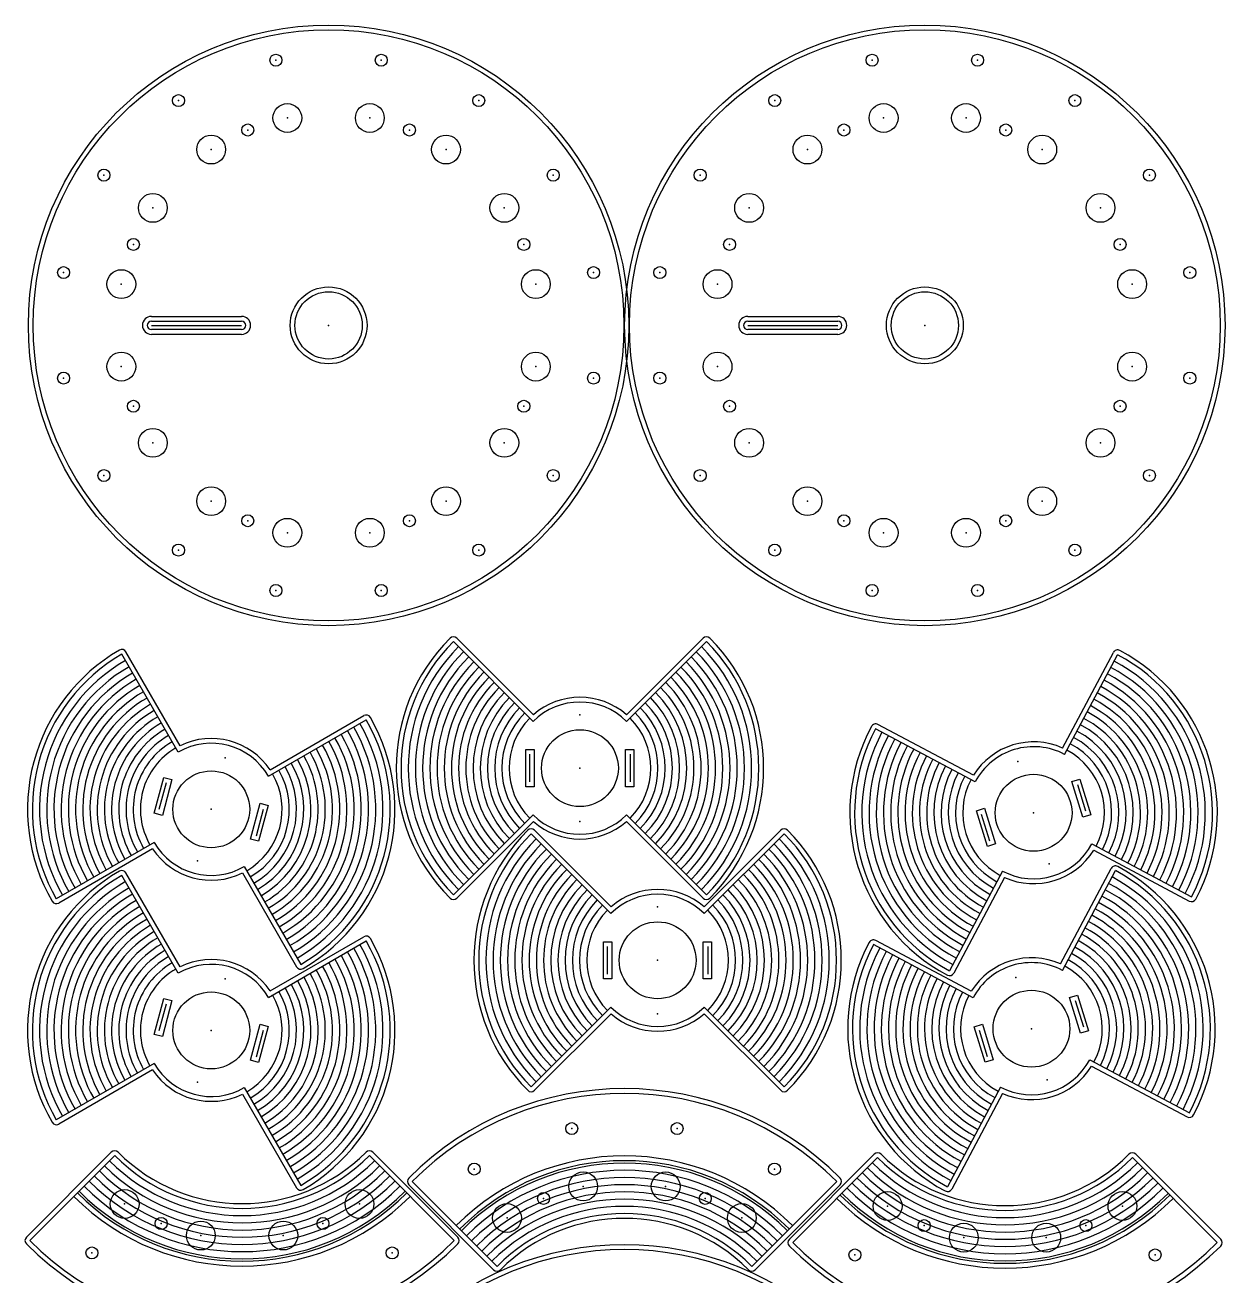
# Model space of a CAD drawing. Header units: millimetres. Extents: x 0 to 499, y -1 to 999.
# Drawn here: x 0 to 499, y 479 to 999 of the extents above; entities that cross this region are included whole.
import ezdxf

# ---------------------------------------------------------------- set-up
doc = ezdxf.new("R2010")
doc.units = ezdxf.units.MM
doc.layers.add('default', color=7, linetype='CONTINUOUS')

msp = doc.modelspace()

# ---------------------------------------------------------------- linework, layer by layer
at = {"layer": 'default', "color": 0, "linetype": 'CONTINUOUS'}
for p, q in [((52.447151, 877.80602), (89.947151, 877.80602)), ((300.723826, 877.80602), (338.223826, 877.80602)), ((89.947151, 870.30602), (52.447151, 870.30602)), ((338.223826, 870.30602), (300.723826, 870.30602)), ((211.410185, 709.229488), (178.176166, 742.463507)), ((250.301057, 709.229488), (283.535076, 742.463507)), ((63.586471, 696.45874), (40.086471, 737.161935)), ((432.67446, 695.493242), (454.739624, 736.991779)), ((101.152169, 686.393042), (141.855363, 709.893042)), ((395.482934, 684.122651), (353.984397, 706.187815)), ((208.355621, 682.034052), (208.355621, 697.534052)), ((208.355621, 697.534052), (211.855621, 697.534052)), ((211.855621, 697.534052), (211.855621, 682.034052)), ((249.855621, 682.034052), (249.855621, 697.534052)), ((249.855621, 697.534052), (253.355621, 697.534052)), ((253.355621, 697.534052), (253.355621, 682.034052)), ((53.597292, 670.980546), (57.608988, 685.952396)), ((60.989728, 685.046529), (56.978033, 670.074679)), ((57.608988, 685.952396), (60.989728, 685.046529)), ((211.855621, 682.034052), (208.355621, 682.034052)), ((253.355621, 682.034052), (249.855621, 682.034052)), ((435.667902, 684.178608), (439.014969, 685.201909)), ((440.199663, 669.355884), (435.667902, 684.178608)), ((439.014969, 685.201909), (443.54673, 670.379185)), ((93.683214, 660.239555), (97.694909, 675.211406)), ((101.07565, 674.305539), (97.063955, 659.333689)), ((97.694909, 675.211406), (101.07565, 674.305539)), ((395.981255, 672.045182), (399.328321, 673.068483)), ((400.513016, 657.222458), (395.981255, 672.045182)), ((399.328321, 673.068483), (403.860083, 658.245759)), ((56.978033, 670.074679), (53.597292, 670.980546)), ((211.410185, 670.338616), (178.176166, 637.104597)), ((250.301057, 670.338616), (283.535076, 637.104597)), ((443.54673, 670.379185), (440.199663, 669.355884)), ((243.759183, 629.255576), (210.525164, 662.489595)), ((282.650055, 629.255576), (315.884074, 662.489595)), ((53.520773, 658.893043), (12.817579, 635.393042)), ((97.063955, 659.333689), (93.683214, 660.239555)), ((403.860083, 658.245759), (400.513016, 657.222458)), ((444.04505, 658.301716), (485.543588, 636.236552)), ((63.586471, 604.449258), (40.086471, 645.152452)), ((91.086471, 648.827344), (114.586471, 608.12415)), ((406.853525, 646.931125), (384.788361, 605.432588)), ((431.775877, 605.634913), (453.84104, 647.13345)), ((101.152169, 594.383559), (141.855363, 617.88356)), ((240.704619, 602.06014), (240.704619, 617.56014)), ((240.704619, 617.56014), (244.204619, 617.56014)), ((244.204619, 617.56014), (244.204619, 602.06014)), ((282.204619, 602.06014), (282.204619, 617.56014)), ((282.204619, 617.56014), (285.704619, 617.56014)), ((285.704619, 617.56014), (285.704619, 602.06014)), ((394.584351, 594.264323), (353.085814, 616.329486)), ((244.204619, 602.06014), (240.704619, 602.06014)), ((285.704619, 602.06014), (282.204619, 602.06014)), ((53.597292, 578.971063), (57.608988, 593.942913)), ((57.608988, 593.942913), (60.989728, 593.037047)), ((434.769319, 594.320279), (438.116385, 595.34358)), ((439.30108, 579.497555), (434.769319, 594.320279)), ((438.116385, 595.34358), (442.648147, 580.520856)), ((60.989728, 593.037047), (56.978033, 578.065197)), ((243.759183, 590.364704), (210.525164, 557.130685)), ((282.650055, 590.364704), (315.884074, 557.130685)), ((93.683214, 568.230073), (97.694909, 583.201923)), ((97.694909, 583.201923), (101.07565, 582.296056)), ((395.082671, 582.186853), (398.429738, 583.210154)), ((398.429738, 583.210154), (402.961499, 568.387431)), ((56.978033, 578.065197), (53.597292, 578.971063)), ((101.07565, 582.296056), (97.063955, 567.324206)), ((399.614433, 567.36413), (395.082671, 582.186853)), ((442.648147, 580.520856), (439.30108, 579.497555)), ((97.063955, 567.324206), (93.683214, 568.230073)), ((402.961499, 568.387431), (399.614433, 567.36413)), ((443.146467, 568.443387), (484.645004, 546.378224)), ((53.520773, 566.88356), (12.817579, 543.38356)), ((91.086471, 556.817862), (114.586471, 516.114667)), ((405.954941, 557.072797), (383.889778, 515.57426)), ((37.129389, 528.537287), (1.77405, 493.181948)), ((143.195407, 528.537287), (178.550746, 493.181948)), ((354.833554, 527.680942), (319.478215, 492.325603)), ((460.899572, 527.680942), (496.254911, 492.325603)), ((196.347597, 482.445016), (160.992258, 517.800355)), ((302.413615, 482.445016), (337.768954, 517.800355))]:
    msp.add_line(p, q, dxfattribs=at)
at = {"layer": 'default', "color": 5, "linetype": 'CONTINUOUS'}
for p, q in [((52.447151, 875.80602), (89.947151, 875.80602)), ((300.723826, 875.80602), (338.223826, 875.80602)), ((89.947151, 872.30602), (52.447151, 872.30602)), ((338.223826, 872.30602), (300.723826, 872.30602))]:
    msp.add_line(p, q, dxfattribs=at)
at = {"layer": 'default', "color": 9, "linetype": 'CONTINUOUS'}
for p, q in [((52.447151, 874.05602), (89.947151, 874.05602)), ((300.723826, 874.05602), (338.223826, 874.05602)), ((211.458179, 712.009921), (179.590379, 743.877721)), ((250.253063, 712.009921), (282.120863, 743.877721)), ((64.352459, 699.132011), (41.818522, 738.161935)), ((431.815643, 698.138151), (452.973729, 737.930723)), ((101.825439, 689.091156), (140.855364, 711.625093)), ((394.715911, 686.795624), (354.923339, 707.95371)), ((209.855621, 695.534051), (209.855621, 684.034053)), ((251.855621, 684.034053), (251.855621, 695.534051)), ((58.540238, 683.632315), (55.563819, 672.52417)), ((441.527529, 671.853238), (438.165255, 682.850741)), ((96.132704, 661.65377), (99.109123, 672.761915)), ((211.458179, 667.558183), (179.590379, 635.690383)), ((250.253063, 667.558183), (282.120863, 635.690383)), ((398.000455, 670.571129), (401.362729, 659.573626)), ((243.807177, 632.036009), (211.939377, 663.903809)), ((282.602061, 632.036009), (314.469861, 663.903809)), ((52.847503, 656.194929), (13.817578, 633.660991)), ((444.812073, 655.628742), (484.604645, 634.470657)), ((64.352459, 607.122528), (41.818522, 646.152453)), ((90.320483, 646.154074), (112.854421, 607.124149)), ((430.91706, 608.279822), (452.075145, 648.072394)), ((407.712341, 644.286216), (386.554256, 604.493644)), ((101.825439, 597.081673), (140.855364, 619.615611)), ((242.204619, 615.560139), (242.204619, 604.060141)), ((284.204619, 604.060141), (284.204619, 615.560139)), ((393.817328, 596.937296), (354.024756, 618.095382)), ((58.540238, 591.622832), (55.563819, 580.514687)), ((440.628946, 581.994909), (437.266672, 592.992412)), ((243.807177, 587.584271), (211.939377, 555.716471)), ((282.602061, 587.584271), (314.469861, 555.716471)), ((96.132704, 569.644287), (99.109123, 580.752432)), ((397.101872, 580.712801), (400.464146, 569.715298)), ((52.847503, 564.185446), (13.817578, 541.651509)), ((443.91349, 565.770414), (483.706062, 544.612328)), ((90.320483, 554.144592), (112.854421, 515.114667)), ((406.813758, 554.427888), (385.655672, 514.635316)), ((35.715176, 529.951501), (0.359837, 494.596162)), ((144.60962, 529.951501), (179.964959, 494.596162)), ((353.419341, 529.095156), (318.064002, 493.739817)), ((462.313785, 529.095156), (497.669124, 493.739817)), ((194.933384, 481.030802), (159.578045, 516.386141)), ((303.827828, 481.030802), (339.183167, 516.386141))]:
    msp.add_line(p, q, dxfattribs=at)
at = {"layer": 'default', "color": 0, "linetype": 'CONTINUOUS'}
for centre, radius in [((126.197151, 874.05602), 125), ((374.473826, 874.05602), 125), ((104.24949, 984.394364), 2.5), ((148.144812, 984.394364), 2.5), ((352.526165, 984.394364), 2.5), ((396.421487, 984.394364), 2.5), ((63.6955, 967.596351), 2.5), ((188.698802, 967.596351), 2.5), ((311.972175, 967.596351), 2.5), ((436.975477, 967.596351), 2.5), ((109.029203, 960.365125), 6), ((143.365099, 960.365125), 6), ((357.305878, 960.365125), 6), ((391.641774, 960.365125), 6), ((92.521009, 955.357419), 2.5), ((159.873293, 955.357419), 2.5), ((340.797684, 955.357419), 2.5), ((408.149968, 955.357419), 2.5), ((77.30697, 947.225346), 6), ((175.087332, 947.225346), 6), ((325.583645, 947.225346), 6), ((423.364007, 947.225346), 6), ((32.65682, 936.557671), 2.5), ((219.737482, 936.557671), 2.5), ((280.933495, 936.557671), 2.5), ((468.014157, 936.557671), 2.5), ((53.027825, 922.946201), 6), ((199.366477, 922.946201), 6), ((301.3045, 922.946201), 6), ((447.643152, 922.946201), 6), ((44.895752, 907.732162), 2.5), ((207.49855, 907.732162), 2.5), ((293.172427, 907.732162), 2.5), ((455.775225, 907.732162), 2.5), ((15.858807, 896.003681), 2.5), ((39.888046, 891.223968), 6), ((212.506256, 891.223968), 6), ((236.535495, 896.003681), 2.5), ((264.135482, 896.003681), 2.5), ((288.164721, 891.223968), 6), ((460.782931, 891.223968), 6), ((484.81217, 896.003681), 2.5), ((126.197151, 874.05602), 16), ((374.473826, 874.05602), 16), ((39.888046, 856.888072), 6), ((212.506256, 856.888072), 6), ((288.164721, 856.888072), 6), ((460.782931, 856.888072), 6), ((15.858807, 852.108359), 2.5), ((236.535495, 852.108359), 2.5), ((264.135482, 852.108359), 2.5), ((484.81217, 852.108359), 2.5), ((44.895752, 840.379878), 2.5), ((207.49855, 840.379878), 2.5), ((293.172427, 840.379878), 2.5), ((455.775225, 840.379878), 2.5), ((53.027825, 825.165839), 6), ((199.366477, 825.165839), 6), ((301.3045, 825.165839), 6), ((447.643152, 825.165839), 6), ((32.65682, 811.554369), 2.5), ((219.737482, 811.554369), 2.5), ((280.933495, 811.554369), 2.5), ((468.014157, 811.554369), 2.5), ((77.30697, 800.886694), 6), ((175.087332, 800.886694), 6), ((325.583645, 800.886694), 6), ((423.364007, 800.886694), 6), ((92.521009, 792.754621), 2.5), ((109.029203, 787.746915), 6), ((143.365099, 787.746915), 6), ((159.873293, 792.754621), 2.5), ((340.797684, 792.754621), 2.5), ((357.305878, 787.746915), 6), ((391.641774, 787.746915), 6), ((408.149968, 792.754621), 2.5), ((63.6955, 780.515689), 2.5), ((188.698802, 780.515689), 2.5), ((311.972175, 780.515689), 2.5), ((436.975477, 780.515689), 2.5), ((104.24949, 763.717676), 2.5), ((148.144812, 763.717676), 2.5), ((352.526165, 763.717676), 2.5), ((396.421487, 763.717676), 2.5), ((230.855621, 689.784052), 16), ((77.336471, 672.643042), 16), ((419.763992, 671.212183), 16), ((263.204619, 609.81014), 16), ((77.336471, 580.63356), 16), ((418.865409, 581.353855), 16)]:
    msp.add_circle(centre, radius, dxfattribs=at)
at = {"layer": 'default', "color": 9, "linetype": 'CONTINUOUS'}
for centre, radius in [((126.197151, 874.05602), 123), ((374.473826, 874.05602), 123), ((126.197151, 874.05602), 14), ((374.473826, 874.05602), 14)]:
    msp.add_circle(centre, radius, dxfattribs=at)
at = {"layer": 'default', "color": 8, "linetype": 'CONTINUOUS'}
for centre, radius in [((227.432945, 539.750351), 2.5), ((271.328267, 539.750351), 2.5), ((186.878955, 522.952338), 2.5), ((311.882257, 522.952338), 2.5), ((232.212658, 515.721112), 6), ((266.548554, 515.721112), 6), ((41.272217, 508.40097), 6), ((139.052579, 508.40097), 6), ((215.704464, 510.713406), 2.5), ((283.056748, 510.713406), 2.5), ((358.976382, 507.544625), 6), ((456.756744, 507.544625), 6), ((200.490425, 502.581333), 6), ((298.270787, 502.581333), 6), ((56.486256, 500.268897), 2.5), ((72.99445, 495.261191), 6), ((107.330346, 495.261191), 6), ((123.83854, 500.268897), 2.5), ((374.190421, 499.412552), 2.5), ((390.698615, 494.404846), 6), ((425.034511, 494.404846), 6), ((441.542705, 499.412552), 2.5), ((27.660747, 488.029965), 2.5), ((152.664049, 488.029965), 2.5), ((345.364912, 487.17362), 2.5), ((470.368214, 487.17362), 2.5)]:
    msp.add_circle(centre, radius, dxfattribs=at)
at = {"layer": 'default', "color": 0, "linetype": 'CONTINUOUS'}
for centre, radius, start, end in [((52.447151, 874.05602), 3.75, 90, 270), ((89.947151, 874.05602), 3.75, 270, 90), ((300.723826, 874.05602), 3.75, 90, 270), ((338.223826, 874.05602), 3.75, 270, 90), ((230.855621, 689.784052), 74.5, 135, 225), ((230.855621, 689.784052), 74.5, 315, 45), ((77.336471, 672.643042), 74.5, 120, 210), ((419.763992, 671.212183), 74.5, 332, 62), ((230.855621, 689.784052), 27.5, 45, 135), ((77.336471, 672.643042), 74.5, 300, 30), ((419.763992, 671.212183), 74.5, 152, 242), ((77.336471, 672.643042), 27.5, 30, 120), ((419.763992, 671.212183), 27.5, 62, 152), ((230.855621, 689.784052), 27.5, 225, 315), ((263.204619, 609.81014), 74.5, 135, 225), ((263.204619, 609.81014), 74.5, 315, 45), ((77.336471, 672.643042), 27.5, 210, 300), ((419.763992, 671.212183), 27.5, 242, 332), ((77.336471, 580.63356), 74.5, 120, 210), ((418.865409, 581.353855), 74.5, 332, 62), ((263.204619, 609.81014), 27.5, 45, 135), ((77.336471, 580.63356), 74.5, 300, 30), ((418.865409, 581.353855), 74.5, 152, 242), ((418.865409, 581.353855), 27.5, 62, 152), ((77.336471, 580.63356), 27.5, 30, 120), ((263.204619, 609.81014), 27.5, 225, 315), ((418.865409, 581.353855), 27.5, 242, 332), ((77.336471, 580.63356), 27.5, 210, 300), ((249.380606, 429.412007), 125, 45, 135), ((90.162398, 581.570296), 75, 225, 315), ((407.866563, 580.713951), 75, 225, 315), ((249.380606, 429.412007), 75, 45, 135), ((90.162398, 581.570296), 125, 225, 315), ((249.380606, 364.412007), 125, 45, 135), ((407.866563, 580.713951), 125, 225, 315)]:
    msp.add_arc(centre, radius, start, end, dxfattribs=at)
at = {"layer": 'default', "color": 5, "linetype": 'CONTINUOUS'}
for centre, start, end in [((52.447151, 874.05602), 90, 270), ((89.947151, 874.05602), 270, 90), ((300.723826, 874.05602), 90, 270), ((338.223826, 874.05602), 270, 90)]:
    msp.add_arc(centre, 1.75, start, end, dxfattribs=at)
at = {"layer": 'default', "color": 9, "linetype": 'CONTINUOUS'}
for centre, radius, start, end in [((178.176166, 742.463507), 2, 45, 135), ((283.535076, 742.463507), 2, 45, 135), ((77.336471, 672.643042), 76.5, 120, 210), ((40.086471, 737.161935), 2, 30, 120), ((230.855621, 689.784052), 76.5, 135, 225), ((230.855621, 689.784052), 76.5, 315, 45), ((454.739624, 736.991779), 2, 62, 152), ((419.763992, 671.212183), 76.5, 332, 62), ((230.855621, 689.784052), 29.5, 48.887442, 131.112558), ((77.336471, 672.643042), 76.5, 300, 30), ((141.855363, 709.893042), 2, 30, 120), ((353.984397, 706.187815), 2, 62, 152), ((419.763992, 671.212183), 76.5, 152, 242), ((77.336471, 672.643042), 29.5, 33.887442, 116.112558), ((419.763992, 671.212183), 29.5, 65.887442, 148.112558), ((230.855621, 689.784052), 29.5, 228.887442, 311.112558), ((263.204619, 609.81014), 76.5, 135, 225), ((210.525164, 662.489595), 2, 45, 135), ((315.884074, 662.489595), 2, 45, 135), ((263.204619, 609.81014), 76.5, 315, 45), ((77.336471, 672.643042), 29.5, 213.887442, 296.112558), ((419.763992, 671.212183), 29.5, 245.887442, 328.112558), ((77.336471, 580.63356), 76.5, 120, 210), ((40.086471, 645.152452), 2, 30, 120), ((453.84104, 647.13345), 2, 62, 152), ((418.865409, 581.353855), 76.5, 332, 62), ((178.176166, 637.104597), 2, 225, 315), ((263.204619, 609.81014), 29.5, 48.887442, 131.112558), ((283.535076, 637.104597), 2, 225, 315), ((485.543588, 636.236552), 2, 242, 332), ((12.817579, 635.393042), 2, 210, 300), ((141.855363, 617.88356), 2, 30, 120), ((77.336471, 580.63356), 76.5, 300, 30), ((418.865409, 581.353855), 76.5, 152, 242), ((353.085814, 616.329486), 2, 62, 152), ((77.336471, 580.63356), 29.5, 33.887442, 116.112558), ((418.865409, 581.353855), 29.5, 65.887442, 148.112558), ((114.586471, 608.12415), 2, 210, 300), ((384.788361, 605.432588), 2, 242, 332), ((263.204619, 609.81014), 29.5, 228.887442, 311.112558), ((77.336471, 580.63356), 29.5, 213.887442, 296.112558), ((418.865409, 581.353855), 29.5, 245.887442, 328.112558), ((249.380606, 429.412007), 127, 45, 135), ((210.525164, 557.130685), 2, 225, 315), ((315.884074, 557.130685), 2, 225, 315), ((12.817579, 543.38356), 2, 210, 300), ((484.645004, 546.378224), 2, 242, 332), ((37.129389, 528.537287), 2, 45, 135), ((90.162398, 581.570296), 73, 225, 315), ((143.195407, 528.537287), 2, 45, 135), ((354.833554, 527.680942), 2, 45, 135), ((407.866563, 580.713951), 73, 225, 315), ((460.899572, 527.680942), 2, 45, 135), ((114.586471, 516.114667), 2, 210, 300), ((160.992258, 517.800355), 2, 135, 225), ((337.768954, 517.800355), 2, 315, 45), ((383.889778, 515.57426), 2, 242, 332), ((249.380606, 429.412007), 73, 45, 135), ((1.77405, 493.181948), 2, 135, 225), ((178.550746, 493.181948), 2, 315, 45), ((90.162398, 581.570296), 127, 225, 315), ((249.380606, 364.412007), 127, 45, 135), ((319.478215, 492.325603), 2, 135, 225), ((407.866563, 580.713951), 127, 225, 315), ((496.254911, 492.325603), 2, 315, 45), ((196.347597, 482.445016), 2, 225, 315), ((302.413615, 482.445016), 2, 225, 315)]:
    msp.add_arc(centre, radius, start, end, dxfattribs=at)
at = {"layer": 'default', "color": 13, "linetype": 'CONTINUOUS'}
for centre, radius, start, end in [((230.855621, 689.784052), 71.5, 135, 225), ((230.855621, 689.784052), 71.5, 315, 45), ((77.336471, 672.643042), 71.5, 120, 210), ((230.855621, 689.784052), 68.5, 135, 225), ((230.855621, 689.784052), 65.5, 135, 225), ((230.855621, 689.784052), 62.5, 135, 225), ((230.855621, 689.784052), 62.5, 315, 45), ((230.855621, 689.784052), 65.5, 315, 45), ((230.855621, 689.784052), 68.5, 315, 45), ((419.763992, 671.212183), 71.5, 332, 62), ((77.336471, 672.643042), 68.5, 120, 210), ((77.336471, 672.643042), 65.5, 120, 210), ((230.855621, 689.784052), 59.5, 135, 225), ((230.855621, 689.784052), 56.5, 135, 225), ((230.855621, 689.784052), 56.5, 315, 45), ((230.855621, 689.784052), 59.5, 315, 45), ((419.763992, 671.212183), 65.5, 332, 62), ((419.763992, 671.212183), 68.5, 332, 62), ((77.336471, 672.643042), 62.5, 120, 210), ((77.336471, 672.643042), 59.5, 120, 210), ((230.855621, 689.784052), 53.5, 135, 225), ((230.855621, 689.784052), 50.5, 135, 225), ((230.855621, 689.784052), 47.5, 135, 225), ((230.855621, 689.784052), 47.5, 315, 45), ((230.855621, 689.784052), 50.5, 315, 45), ((230.855621, 689.784052), 53.5, 315, 45), ((419.763992, 671.212183), 59.5, 332, 62), ((419.763992, 671.212183), 62.5, 332, 62), ((77.336471, 672.643042), 56.5, 120, 210), ((77.336471, 672.643042), 53.5, 120, 210), ((230.855621, 689.784052), 44.5, 135, 225), ((230.855621, 689.784052), 41.5, 135, 225), ((230.855621, 689.784052), 41.5, 315, 45), ((230.855621, 689.784052), 44.5, 315, 45), ((419.763992, 671.212183), 53.5, 332, 62), ((419.763992, 671.212183), 56.5, 332, 62), ((77.336471, 672.643042), 50.5, 120, 210), ((77.336471, 672.643042), 47.5, 120, 210), ((230.855621, 689.784052), 38.5, 135, 225), ((230.855621, 689.784052), 35.5, 135, 225), ((230.855621, 689.784052), 32.5, 135, 225), ((230.855621, 689.784052), 32.5, 315, 45), ((230.855621, 689.784052), 35.5, 315, 45), ((230.855621, 689.784052), 38.5, 315, 45), ((419.763992, 671.212183), 47.5, 332, 62), ((419.763992, 671.212183), 50.5, 332, 62), ((77.336471, 672.643042), 44.5, 120, 210), ((77.336471, 672.643042), 41.5, 120, 210), ((77.336471, 672.643042), 71.5, 300, 30), ((230.855621, 689.784052), 29.5, 135, 225), ((230.855621, 689.784052), 29.5, 315, 45), ((419.763992, 671.212183), 41.5, 332, 62), ((419.763992, 671.212183), 44.5, 332, 62), ((77.336471, 672.643042), 38.5, 120, 210), ((77.336471, 672.643042), 35.5, 120, 210), ((77.336471, 672.643042), 59.5, 300, 30), ((77.336471, 672.643042), 62.5, 300, 30), ((77.336471, 672.643042), 65.5, 300, 30), ((77.336471, 672.643042), 68.5, 300, 30), ((419.763992, 671.212183), 71.5, 152, 242), ((419.763992, 671.212183), 68.5, 152, 242), ((419.763992, 671.212183), 35.5, 332, 62), ((419.763992, 671.212183), 38.5, 332, 62), ((77.336471, 672.643042), 32.5, 120, 210), ((77.336471, 672.643042), 29.5, 120, 210), ((77.336471, 672.643042), 50.5, 300, 30), ((77.336471, 672.643042), 53.5, 300, 30), ((77.336471, 672.643042), 56.5, 300, 30), ((419.763992, 671.212183), 65.5, 152, 242), ((419.763992, 671.212183), 62.5, 152, 242), ((419.763992, 671.212183), 59.5, 152, 242), ((419.763992, 671.212183), 56.5, 152, 242), ((419.763992, 671.212183), 29.5, 332, 62), ((419.763992, 671.212183), 32.5, 332, 62), ((77.336471, 672.643042), 38.5, 300, 30), ((77.336471, 672.643042), 41.5, 300, 30), ((77.336471, 672.643042), 44.5, 300, 30), ((77.336471, 672.643042), 47.5, 300, 30), ((419.763992, 671.212183), 53.5, 152, 242), ((419.763992, 671.212183), 50.5, 152, 242), ((419.763992, 671.212183), 47.5, 152, 242), ((419.763992, 671.212183), 44.5, 152, 242), ((77.336471, 672.643042), 29.5, 300, 30), ((77.336471, 672.643042), 32.5, 300, 30), ((77.336471, 672.643042), 35.5, 300, 30), ((419.763992, 671.212183), 41.5, 152, 242), ((419.763992, 671.212183), 38.5, 152, 242), ((419.763992, 671.212183), 35.5, 152, 242), ((419.763992, 671.212183), 32.5, 152, 242), ((419.763992, 671.212183), 29.5, 152, 242), ((263.204619, 609.81014), 71.5, 135, 225), ((263.204619, 609.81014), 68.5, 135, 225), ((263.204619, 609.81014), 65.5, 135, 225), ((263.204619, 609.81014), 65.5, 315, 45), ((263.204619, 609.81014), 68.5, 315, 45), ((263.204619, 609.81014), 71.5, 315, 45), ((263.204619, 609.81014), 62.5, 135, 225), ((263.204619, 609.81014), 59.5, 135, 225), ((263.204619, 609.81014), 59.5, 315, 45), ((263.204619, 609.81014), 62.5, 315, 45), ((263.204619, 609.81014), 56.5, 135, 225), ((263.204619, 609.81014), 53.5, 135, 225), ((263.204619, 609.81014), 50.5, 135, 225), ((263.204619, 609.81014), 50.5, 315, 45), ((263.204619, 609.81014), 53.5, 315, 45), ((263.204619, 609.81014), 56.5, 315, 45), ((77.336471, 580.63356), 71.5, 120, 210), ((77.336471, 580.63356), 68.5, 120, 210), ((263.204619, 609.81014), 47.5, 135, 225), ((263.204619, 609.81014), 44.5, 135, 225), ((263.204619, 609.81014), 44.5, 315, 45), ((263.204619, 609.81014), 47.5, 315, 45), ((418.865409, 581.353855), 68.5, 332, 62), ((418.865409, 581.353855), 71.5, 332, 62), ((77.336471, 580.63356), 65.5, 120, 210), ((77.336471, 580.63356), 62.5, 120, 210), ((263.204619, 609.81014), 41.5, 135, 225), ((263.204619, 609.81014), 38.5, 135, 225), ((263.204619, 609.81014), 35.5, 135, 225), ((263.204619, 609.81014), 35.5, 315, 45), ((263.204619, 609.81014), 38.5, 315, 45), ((263.204619, 609.81014), 41.5, 315, 45), ((418.865409, 581.353855), 62.5, 332, 62), ((418.865409, 581.353855), 65.5, 332, 62), ((77.336471, 580.63356), 59.5, 120, 210), ((77.336471, 580.63356), 56.5, 120, 210), ((263.204619, 609.81014), 32.5, 135, 225), ((263.204619, 609.81014), 29.5, 135, 225), ((263.204619, 609.81014), 29.5, 315, 45), ((263.204619, 609.81014), 32.5, 315, 45), ((418.865409, 581.353855), 56.5, 332, 62), ((418.865409, 581.353855), 59.5, 332, 62), ((77.336471, 580.63356), 53.5, 120, 210), ((77.336471, 580.63356), 50.5, 120, 210), ((418.865409, 581.353855), 50.5, 332, 62), ((418.865409, 581.353855), 53.5, 332, 62), ((77.336471, 580.63356), 47.5, 120, 210), ((77.336471, 580.63356), 44.5, 120, 210), ((418.865409, 581.353855), 44.5, 332, 62), ((418.865409, 581.353855), 47.5, 332, 62), ((77.336471, 580.63356), 41.5, 120, 210), ((77.336471, 580.63356), 38.5, 120, 210), ((77.336471, 580.63356), 68.5, 300, 30), ((77.336471, 580.63356), 71.5, 300, 30), ((418.865409, 581.353855), 71.5, 152, 242), ((418.865409, 581.353855), 38.5, 332, 62), ((418.865409, 581.353855), 41.5, 332, 62), ((77.336471, 580.63356), 35.5, 120, 210), ((77.336471, 580.63356), 32.5, 120, 210), ((77.336471, 580.63356), 56.5, 300, 30), ((77.336471, 580.63356), 59.5, 300, 30), ((77.336471, 580.63356), 62.5, 300, 30), ((77.336471, 580.63356), 65.5, 300, 30), ((418.865409, 581.353855), 68.5, 152, 242), ((418.865409, 581.353855), 65.5, 152, 242), ((418.865409, 581.353855), 62.5, 152, 242), ((418.865409, 581.353855), 59.5, 152, 242), ((418.865409, 581.353855), 32.5, 332, 62), ((418.865409, 581.353855), 35.5, 332, 62), ((77.336471, 580.63356), 29.5, 120, 210), ((77.336471, 580.63356), 47.5, 300, 30), ((77.336471, 580.63356), 50.5, 300, 30), ((77.336471, 580.63356), 53.5, 300, 30), ((418.865409, 581.353855), 56.5, 152, 242), ((418.865409, 581.353855), 53.5, 152, 242), ((418.865409, 581.353855), 50.5, 152, 242), ((418.865409, 581.353855), 47.5, 152, 242), ((418.865409, 581.353855), 29.5, 332, 62), ((77.336471, 580.63356), 35.5, 300, 30), ((77.336471, 580.63356), 38.5, 300, 30), ((77.336471, 580.63356), 41.5, 300, 30), ((77.336471, 580.63356), 44.5, 300, 30), ((418.865409, 581.353855), 44.5, 152, 242), ((418.865409, 581.353855), 41.5, 152, 242), ((418.865409, 581.353855), 38.5, 152, 242), ((77.336471, 580.63356), 29.5, 300, 30), ((77.336471, 580.63356), 32.5, 300, 30), ((418.865409, 581.353855), 35.5, 152, 242), ((418.865409, 581.353855), 32.5, 152, 242), ((418.865409, 581.353855), 29.5, 152, 242)]:
    msp.add_arc(centre, radius, start, end, dxfattribs=at)
at = {"layer": 'default', "color": 2, "linetype": 'CONTINUOUS'}
for centre, radius, start, end in [((90.162398, 581.570296), 78, 225, 315), ((249.380606, 429.412007), 97, 45, 135), ((249.380606, 429.412007), 96, 45, 135), ((407.866563, 580.713951), 78, 225, 315), ((90.162398, 581.570296), 84, 225, 315), ((90.162398, 581.570296), 81, 225, 315), ((249.380606, 429.412007), 93, 45, 135), ((407.866563, 580.713951), 84, 225, 315), ((407.866563, 580.713951), 81, 225, 315), ((90.162398, 581.570296), 93, 225, 315), ((90.162398, 581.570296), 90, 225, 315), ((90.162398, 581.570296), 87, 225, 315), ((249.380606, 429.412007), 90, 45, 135), ((249.380606, 429.412007), 87, 45, 135), ((407.866563, 580.713951), 90, 225, 315), ((407.866563, 580.713951), 87, 225, 315), ((90.162398, 581.570296), 97, 225, 315), ((90.162398, 581.570296), 96, 225, 315), ((249.380606, 429.412007), 84, 45, 135), ((249.380606, 429.412007), 81, 45, 135), ((407.866563, 580.713951), 97, 225, 315), ((407.866563, 580.713951), 96, 225, 315), ((407.866563, 580.713951), 93, 225, 315), ((249.380606, 429.412007), 78, 45, 135)]:
    msp.add_arc(centre, radius, start, end, dxfattribs=at)
at = {"layer": 'default', "color": 10, "linetype": 'CONTINUOUS'}
for centre, start, end in [((249.380606, 429.412007), 45, 135), ((90.162398, 581.570296), 225, 315), ((407.866563, 580.713951), 225, 315)]:
    msp.add_arc(centre, 99, start, end, dxfattribs=at)
at = {"layer": 'default', "color": 9, "linetype": 'CONTINUOUS'}
for p in [(104.24949, 984.394364), (148.144812, 984.394364), (352.526165, 984.394364), (396.421487, 984.394364), (63.6955, 967.596351), (188.698802, 967.596351), (311.972175, 967.596351), (436.975477, 967.596351), (109.029203, 960.365125), (143.365099, 960.365125), (357.305878, 960.365125), (391.641774, 960.365125), (92.521009, 955.357419), (159.873293, 955.357419), (340.797684, 955.357419), (408.149968, 955.357419), (77.30697, 947.225346), (175.087332, 947.225346), (325.583645, 947.225346), (423.364007, 947.225346), (32.65682, 936.557671), (219.737482, 936.557671), (280.933495, 936.557671), (468.014157, 936.557671), (53.027825, 922.946201), (199.366477, 922.946201), (301.3045, 922.946201), (447.643152, 922.946201), (44.895752, 907.732162), (207.49855, 907.732162), (293.172427, 907.732162), (455.775225, 907.732162), (15.858807, 896.003681), (236.535495, 896.003681), (264.135482, 896.003681), (484.81217, 896.003681), (39.888046, 891.223968), (212.506256, 891.223968), (288.164721, 891.223968), (460.782931, 891.223968), (126.197151, 874.05602), (374.473826, 874.05602), (39.888046, 856.888072), (212.506256, 856.888072), (288.164721, 856.888072), (460.782931, 856.888072), (15.858807, 852.108359), (236.535495, 852.108359), (264.135482, 852.108359), (484.81217, 852.108359), (44.895752, 840.379878), (207.49855, 840.379878), (293.172427, 840.379878), (455.775225, 840.379878), (53.027825, 825.165839), (199.366477, 825.165839), (301.3045, 825.165839), (447.643152, 825.165839), (32.65682, 811.554369), (219.737482, 811.554369), (280.933495, 811.554369), (468.014157, 811.554369), (77.30697, 800.886694), (175.087332, 800.886694), (325.583645, 800.886694), (423.364007, 800.886694), (92.521009, 792.754621), (159.873293, 792.754621), (340.797684, 792.754621), (408.149968, 792.754621), (109.029203, 787.746915), (143.365099, 787.746915), (357.305878, 787.746915), (391.641774, 787.746915), (63.6955, 780.515689), (188.698802, 780.515689), (311.972175, 780.515689), (436.975477, 780.515689), (104.24949, 763.717676), (148.144812, 763.717676), (352.526165, 763.717676), (396.421487, 763.717676), (230.855621, 712.034052), (83.095195, 694.134892), (413.258722, 692.489964), (230.855621, 689.784052), (77.336471, 672.643042), (419.763992, 671.212183), (230.855621, 667.534052), (71.577747, 651.151193), (426.269263, 649.934403), (263.204619, 632.06014), (263.204619, 609.81014), (83.095195, 602.125409), (412.360139, 602.631636), (263.204619, 587.56014), (77.336471, 580.63356), (418.865409, 581.353855), (71.577747, 559.14171), (425.370679, 560.076074), (227.432945, 539.750351), (271.328267, 539.750351), (186.878955, 522.952338), (311.882257, 522.952338), (232.212658, 515.721112), (266.548554, 515.721112), (215.704464, 510.713406), (283.056748, 510.713406), (41.272217, 508.40097), (139.052579, 508.40097), (358.976382, 507.544625), (456.756744, 507.544625), (56.486256, 500.268897), (123.83854, 500.268897), (200.490425, 502.581333), (298.270787, 502.581333), (374.190421, 499.412552), (441.542705, 499.412552), (72.99445, 495.261191), (107.330346, 495.261191), (390.698615, 494.404846), (425.034511, 494.404846), (27.660747, 488.029965), (152.664049, 488.029965), (345.364912, 487.17362), (470.368214, 487.17362)]:
    msp.add_point(p, dxfattribs=at)

doc.saveas('drawing.dxf')
